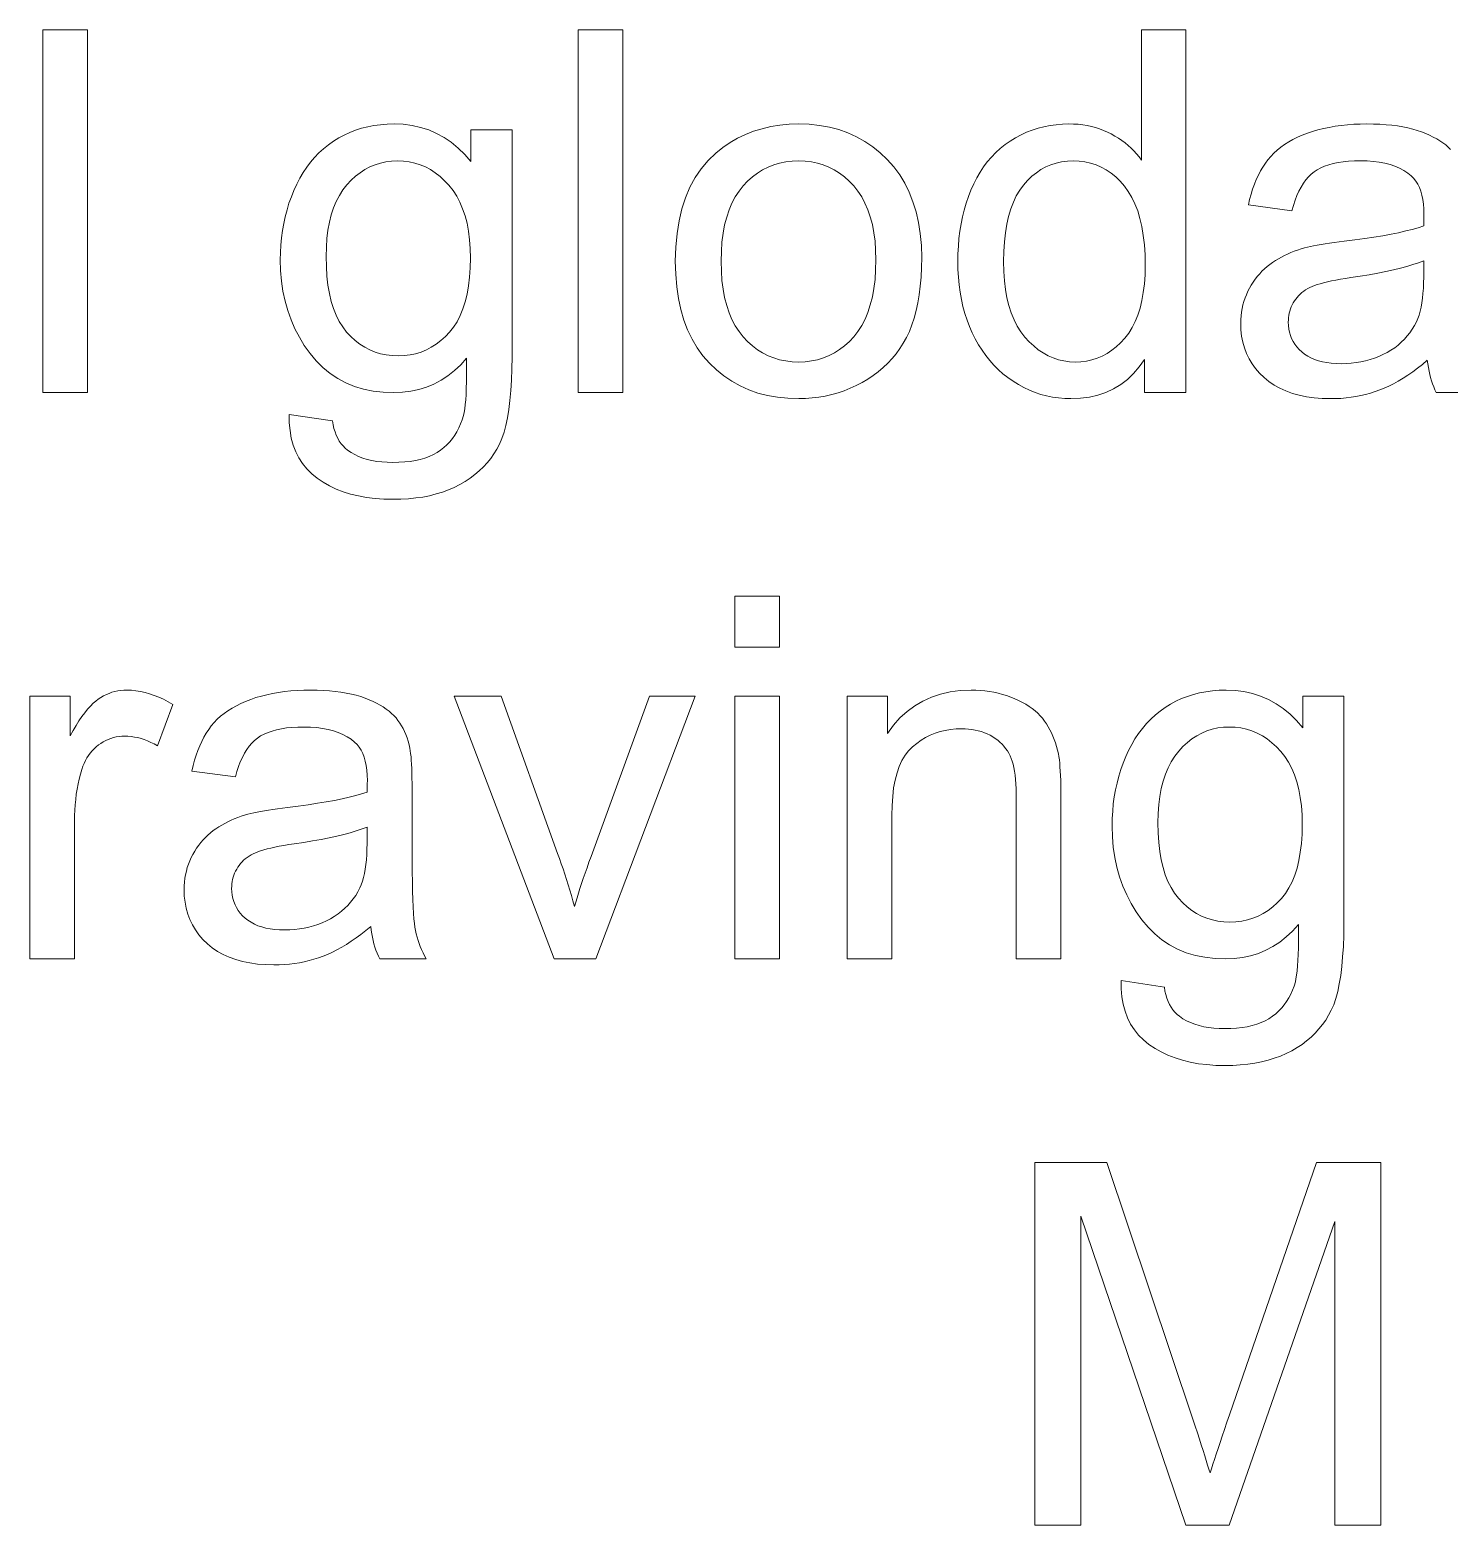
# Model space of a CAD drawing. Extents: x 0 to 594, y 0 to 521.
# Drawn here: x 220.97 to 232.7, y 84.53 to 96.89 of the extents above; entities that cross this region are included whole.
import ezdxf

# ---------------------------------------------------------------- set-up
doc = ezdxf.new("R2010")
doc.units = 0

msp = doc.modelspace()

# ---------------------------------------------------------------- linework, layer by layer
at = {"color": 7, "lineweight": 13}
for points in [[(221.078, 93.891), (221.078, 96.891), (221.446, 96.891), (221.446, 93.891)], [(225.504, 93.891), (225.504, 96.891), (225.873, 96.891), (225.873, 93.891)], [(230.184, 93.891), (230.184, 94.165), (230.141, 94.104), (230.094, 94.049), (230.043, 94), (229.988, 93.958), (229.929, 93.922), (229.866, 93.893), (229.8, 93.871), (229.729, 93.855), (229.655, 93.845), (229.577, 93.842), (229.525, 93.843), (229.474, 93.847), (229.424, 93.854), (229.375, 93.865), (229.327, 93.877), (229.28, 93.893), (229.233, 93.912), (229.188, 93.933), (229.143, 93.958), (229.099, 93.985), (229.056, 94.015), (229.015, 94.047), (228.977, 94.081), (228.94, 94.118), (228.905, 94.156), (228.873, 94.198), (228.842, 94.241), (228.813, 94.287), (228.786, 94.335), (228.761, 94.385), (228.738, 94.437), (228.718, 94.491), (228.7, 94.546), (228.684, 94.603), (228.671, 94.661), (228.66, 94.721), (228.652, 94.782), (228.646, 94.845), (228.643, 94.909), (228.641, 94.975), (228.642, 95.04), (228.646, 95.103), (228.651, 95.165), (228.659, 95.226), (228.668, 95.286), (228.68, 95.344), (228.694, 95.401), (228.711, 95.457), (228.729, 95.512), (228.75, 95.566), (228.773, 95.617), (228.798, 95.667), (228.825, 95.714), (228.854, 95.758), (228.885, 95.8), (228.919, 95.839), (228.955, 95.876), (228.993, 95.91), (229.033, 95.942), (229.075, 95.972), (229.119, 95.999), (229.164, 96.023), (229.21, 96.044), (229.257, 96.062), (229.305, 96.078), (229.354, 96.09), (229.404, 96.1), (229.455, 96.107), (229.507, 96.112), (229.56, 96.113), (229.599, 96.112), (229.637, 96.11), (229.674, 96.106), (229.71, 96.1), (229.746, 96.092), (229.78, 96.083), (229.814, 96.072), (229.847, 96.06), (229.879, 96.046), (229.91, 96.03), (229.94, 96.013), (229.969, 95.995), (229.997, 95.976), (230.024, 95.956), (230.049, 95.935), (230.074, 95.913), (230.097, 95.89), (230.119, 95.866), (230.14, 95.84), (230.16, 95.814), (230.16, 96.891), (230.526, 96.891), (230.526, 93.891)], [(223.114, 93.711), (223.472, 93.657), (223.477, 93.625), (223.484, 93.595), (223.493, 93.566), (223.503, 93.539), (223.515, 93.514), (223.528, 93.491), (223.543, 93.469), (223.559, 93.45), (223.577, 93.432), (223.597, 93.416), (223.625, 93.397), (223.656, 93.379), (223.688, 93.364), (223.723, 93.35), (223.759, 93.339), (223.798, 93.33), (223.838, 93.323), (223.881, 93.318), (223.925, 93.315), (223.971, 93.314), (224.021, 93.315), (224.069, 93.318), (224.114, 93.323), (224.157, 93.33), (224.198, 93.339), (224.236, 93.35), (224.272, 93.364), (224.306, 93.379), (224.337, 93.397), (224.366, 93.416), (224.393, 93.437), (224.418, 93.46), (224.442, 93.485), (224.463, 93.511), (224.483, 93.539), (224.501, 93.568), (224.517, 93.599), (224.531, 93.632), (224.544, 93.666), (224.555, 93.702), (224.56, 93.727), (224.565, 93.757), (224.569, 93.792), (224.573, 93.832), (224.576, 93.877), (224.578, 93.927), (224.58, 93.981), (224.581, 94.041), (224.581, 94.106), (224.581, 94.175), (224.532, 94.121), (224.48, 94.073), (224.426, 94.03), (224.369, 93.993), (224.31, 93.962), (224.249, 93.936), (224.185, 93.916), (224.119, 93.902), (224.051, 93.894), (223.98, 93.891), (223.892, 93.894), (223.809, 93.904), (223.729, 93.92), (223.654, 93.942), (223.582, 93.972), (223.515, 94.007), (223.452, 94.049), (223.392, 94.098), (223.337, 94.153), (223.286, 94.214), (223.239, 94.28), (223.198, 94.349), (223.161, 94.42), (223.129, 94.493), (223.102, 94.57), (223.08, 94.648), (223.062, 94.73), (223.05, 94.814), (223.043, 94.9), (223.04, 94.99), (223.042, 95.051), (223.045, 95.112), (223.051, 95.172), (223.058, 95.231), (223.069, 95.289), (223.081, 95.346), (223.096, 95.402), (223.112, 95.457), (223.132, 95.511), (223.153, 95.564), (223.176, 95.615), (223.202, 95.664), (223.23, 95.711), (223.259, 95.755), (223.291, 95.797), (223.324, 95.836), (223.36, 95.873), (223.398, 95.908), (223.438, 95.94), (223.479, 95.97), (223.523, 95.997), (223.568, 96.021), (223.614, 96.043), (223.662, 96.062), (223.712, 96.077), (223.763, 96.09), (223.815, 96.1), (223.869, 96.107), (223.925, 96.112), (223.982, 96.113), (224.057, 96.11), (224.13, 96.101), (224.2, 96.085), (224.268, 96.063), (224.333, 96.035), (224.395, 96.001), (224.454, 95.961), (224.511, 95.914), (224.565, 95.861), (224.616, 95.802), (224.616, 96.064), (224.956, 96.064), (224.956, 94.185), (224.955, 94.087), (224.952, 93.994), (224.946, 93.908), (224.939, 93.827), (224.93, 93.752), (224.919, 93.683), (224.905, 93.62), (224.89, 93.563), (224.872, 93.511), (224.852, 93.466), (224.831, 93.425), (224.806, 93.385), (224.78, 93.347), (224.75, 93.311), (224.719, 93.277), (224.685, 93.244), (224.649, 93.213), (224.61, 93.184), (224.569, 93.157), (224.525, 93.132), (224.479, 93.108), (224.431, 93.087), (224.381, 93.069), (224.329, 93.053), (224.275, 93.039), (224.219, 93.028), (224.161, 93.02), (224.1, 93.014), (224.038, 93.01), (223.974, 93.009), (223.897, 93.01), (223.824, 93.016), (223.754, 93.024), (223.686, 93.037), (223.622, 93.052), (223.561, 93.072), (223.502, 93.094), (223.447, 93.121), (223.395, 93.15), (223.345, 93.184), (223.3, 93.22), (223.259, 93.261), (223.224, 93.305), (223.193, 93.352), (223.168, 93.403), (223.147, 93.457), (223.131, 93.515), (223.121, 93.577), (223.115, 93.642)], [(226.306, 94.977), (226.31, 95.095), (226.32, 95.206), (226.337, 95.311), (226.36, 95.41), (226.39, 95.503), (226.427, 95.589), (226.471, 95.669), (226.521, 95.743), (226.578, 95.81), (226.642, 95.872), (226.699, 95.917), (226.759, 95.959), (226.821, 95.995), (226.886, 96.026), (226.953, 96.053), (227.023, 96.074), (227.095, 96.091), (227.169, 96.103), (227.246, 96.111), (227.326, 96.113), (227.413, 96.11), (227.498, 96.101), (227.58, 96.087), (227.658, 96.066), (227.733, 96.04), (227.804, 96.007), (227.873, 95.969), (227.938, 95.925), (228, 95.875), (228.058, 95.819), (228.112, 95.758), (228.161, 95.693), (228.203, 95.623), (228.24, 95.549), (228.271, 95.47), (228.297, 95.386), (228.317, 95.299), (228.331, 95.206), (228.34, 95.109), (228.343, 95.008), (228.341, 94.926), (228.338, 94.847), (228.331, 94.772), (228.322, 94.701), (228.311, 94.633), (228.297, 94.569), (228.281, 94.508), (228.262, 94.451), (228.241, 94.398), (228.217, 94.348), (228.19, 94.301), (228.162, 94.256), (228.131, 94.213), (228.098, 94.173), (228.062, 94.134), (228.024, 94.098), (227.984, 94.064), (227.942, 94.032), (227.897, 94.002), (227.85, 93.975), (227.802, 93.949), (227.752, 93.927), (227.702, 93.907), (227.651, 93.889), (227.599, 93.875), (227.546, 93.863), (227.492, 93.854), (227.438, 93.847), (227.382, 93.843), (227.326, 93.842), (227.236, 93.845), (227.15, 93.853), (227.067, 93.868), (226.988, 93.888), (226.913, 93.915), (226.841, 93.947), (226.772, 93.985), (226.707, 94.029), (226.646, 94.079), (226.588, 94.134), (226.534, 94.195), (226.486, 94.262), (226.444, 94.333), (226.408, 94.41), (226.377, 94.491), (226.351, 94.578), (226.332, 94.67), (226.318, 94.767), (226.309, 94.87)], [(223.419, 95.016), (223.421, 94.933), (223.426, 94.854), (223.434, 94.78), (223.446, 94.711), (223.461, 94.646), (223.48, 94.586), (223.502, 94.531), (223.528, 94.48), (223.557, 94.434), (223.589, 94.392), (223.624, 94.355), (223.66, 94.321), (223.698, 94.292), (223.738, 94.266), (223.78, 94.245), (223.824, 94.227), (223.869, 94.213), (223.916, 94.203), (223.964, 94.198), (224.014, 94.196), (224.064, 94.198), (224.113, 94.203), (224.159, 94.213), (224.204, 94.227), (224.248, 94.244), (224.289, 94.266), (224.33, 94.291), (224.368, 94.321), (224.405, 94.354), (224.44, 94.391), (224.473, 94.432), (224.502, 94.478), (224.528, 94.528), (224.55, 94.583), (224.569, 94.642), (224.584, 94.706), (224.597, 94.773), (224.605, 94.846), (224.61, 94.923), (224.612, 95.004), (224.61, 95.082), (224.605, 95.156), (224.596, 95.226), (224.584, 95.292), (224.568, 95.354), (224.548, 95.412), (224.525, 95.466), (224.499, 95.517), (224.469, 95.563), (224.435, 95.606), (224.399, 95.644), (224.361, 95.679), (224.322, 95.709), (224.282, 95.735), (224.24, 95.758), (224.196, 95.776), (224.152, 95.79), (224.105, 95.8), (224.058, 95.806), (224.008, 95.808), (223.96, 95.806), (223.913, 95.8), (223.868, 95.79), (223.824, 95.776), (223.781, 95.758), (223.74, 95.736), (223.701, 95.71), (223.663, 95.68), (223.626, 95.647), (223.591, 95.609), (223.558, 95.567), (223.529, 95.521), (223.503, 95.472), (223.481, 95.418), (223.462, 95.361), (223.446, 95.3), (223.434, 95.235), (223.426, 95.166), (223.421, 95.093)], [(226.685, 94.977), (226.687, 94.896), (226.692, 94.819), (226.701, 94.746), (226.714, 94.677), (226.731, 94.612), (226.751, 94.552), (226.774, 94.496), (226.802, 94.444), (226.833, 94.396), (226.867, 94.352), (226.904, 94.313), (226.944, 94.277), (226.985, 94.246), (227.028, 94.219), (227.073, 94.196), (227.12, 94.178), (227.168, 94.163), (227.219, 94.153), (227.271, 94.147), (227.326, 94.144), (227.379, 94.147), (227.432, 94.153), (227.482, 94.163), (227.53, 94.178), (227.577, 94.197), (227.621, 94.22), (227.664, 94.247), (227.705, 94.278), (227.745, 94.314), (227.782, 94.353), (227.816, 94.397), (227.847, 94.445), (227.875, 94.498), (227.898, 94.555), (227.918, 94.617), (227.935, 94.683), (227.948, 94.753), (227.957, 94.827), (227.962, 94.906), (227.964, 94.99), (227.962, 95.068), (227.957, 95.143), (227.947, 95.214), (227.935, 95.281), (227.918, 95.344), (227.898, 95.403), (227.874, 95.458), (227.847, 95.51), (227.816, 95.557), (227.781, 95.6), (227.743, 95.64), (227.704, 95.675), (227.663, 95.706), (227.62, 95.733), (227.575, 95.756), (227.529, 95.775), (227.481, 95.789), (227.431, 95.8), (227.379, 95.806), (227.326, 95.808), (227.271, 95.806), (227.219, 95.8), (227.168, 95.79), (227.12, 95.775), (227.073, 95.757), (227.028, 95.734), (226.985, 95.707), (226.944, 95.676), (226.904, 95.641), (226.867, 95.601), (226.833, 95.558), (226.802, 95.51), (226.774, 95.459), (226.751, 95.402), (226.731, 95.342), (226.714, 95.278), (226.701, 95.209), (226.692, 95.136), (226.687, 95.059)], [(229.02, 94.975), (229.022, 94.894), (229.027, 94.817), (229.036, 94.744), (229.048, 94.675), (229.064, 94.611), (229.083, 94.55), (229.106, 94.494), (229.133, 94.442), (229.162, 94.395), (229.196, 94.351), (229.232, 94.312), (229.269, 94.277), (229.307, 94.246), (229.347, 94.219), (229.388, 94.196), (229.43, 94.178), (229.473, 94.163), (229.518, 94.153), (229.564, 94.147), (229.611, 94.144), (229.659, 94.146), (229.705, 94.152), (229.75, 94.162), (229.793, 94.176), (229.835, 94.194), (229.875, 94.216), (229.914, 94.241), (229.951, 94.271), (229.987, 94.304), (230.022, 94.342), (230.054, 94.384), (230.082, 94.429), (230.108, 94.479), (230.13, 94.533), (230.148, 94.591), (230.163, 94.654), (230.175, 94.72), (230.184, 94.791), (230.189, 94.866), (230.19, 94.945), (230.189, 95.031), (230.184, 95.114), (230.175, 95.191), (230.163, 95.264), (230.147, 95.331), (230.129, 95.394), (230.106, 95.453), (230.08, 95.506), (230.051, 95.555), (230.019, 95.599), (229.983, 95.639), (229.947, 95.675), (229.908, 95.706), (229.868, 95.733), (229.827, 95.756), (229.784, 95.775), (229.739, 95.789), (229.692, 95.8), (229.644, 95.806), (229.595, 95.808), (229.547, 95.806), (229.5, 95.8), (229.455, 95.79), (229.411, 95.776), (229.37, 95.758), (229.329, 95.736), (229.291, 95.71), (229.254, 95.68), (229.218, 95.646), (229.185, 95.608), (229.153, 95.565), (229.125, 95.518), (229.101, 95.466), (229.079, 95.41), (229.061, 95.349), (229.046, 95.284), (229.035, 95.214), (229.027, 95.139), (229.022, 95.059)], [(232.493, 94.981), (232.451, 94.965), (232.404, 94.95), (232.354, 94.935), (232.3, 94.92), (232.242, 94.906), (232.18, 94.892), (232.114, 94.879), (232.043, 94.866), (231.969, 94.854), (231.891, 94.842), (231.847, 94.836), (231.805, 94.829), (231.767, 94.822), (231.731, 94.815), (231.697, 94.807), (231.666, 94.8), (231.638, 94.792), (231.613, 94.785), (231.59, 94.777), (231.57, 94.769), (231.551, 94.76), (231.534, 94.751), (231.517, 94.741), (231.501, 94.73), (231.486, 94.718), (231.472, 94.706), (231.459, 94.693), (231.447, 94.679), (231.435, 94.664), (231.424, 94.649), (231.415, 94.633), (231.406, 94.617), (231.398, 94.6), (231.392, 94.583), (231.386, 94.566), (231.381, 94.548), (231.378, 94.53), (231.375, 94.512), (231.374, 94.493), (231.373, 94.474), (231.374, 94.445), (231.378, 94.417), (231.383, 94.39), (231.391, 94.364), (231.401, 94.339), (231.413, 94.315), (231.428, 94.292), (231.445, 94.27), (231.464, 94.249), (231.485, 94.228), (231.508, 94.21), (231.534, 94.193), (231.561, 94.178), (231.591, 94.166), (231.622, 94.155), (231.656, 94.146), (231.692, 94.139), (231.729, 94.134), (231.769, 94.131), (231.811, 94.13), (231.853, 94.131), (231.894, 94.134), (231.935, 94.139), (231.974, 94.145), (232.012, 94.153), (232.05, 94.164), (232.086, 94.176), (232.122, 94.19), (232.156, 94.206), (232.19, 94.223), (232.222, 94.243), (232.253, 94.263), (232.281, 94.285), (232.308, 94.309), (232.334, 94.334), (232.357, 94.36), (232.379, 94.387), (232.399, 94.416), (232.417, 94.446), (232.433, 94.478), (232.445, 94.504), (232.455, 94.533), (232.464, 94.564), (232.471, 94.597), (232.478, 94.633), (232.483, 94.671), (232.487, 94.711), (232.49, 94.754), (232.492, 94.799), (232.493, 94.846)], [(226.799, 91.785), (226.799, 92.209), (227.167, 92.209), (227.167, 91.785)], [(220.97, 89.209), (220.97, 91.382), (221.302, 91.382), (221.302, 91.052), (221.327, 91.097), (221.352, 91.139), (221.376, 91.177), (221.4, 91.212), (221.424, 91.244), (221.447, 91.273), (221.47, 91.299), (221.493, 91.322), (221.515, 91.341), (221.536, 91.357), (221.558, 91.371), (221.58, 91.384), (221.603, 91.395), (221.626, 91.404), (221.649, 91.413), (221.673, 91.419), (221.697, 91.424), (221.722, 91.428), (221.747, 91.43), (221.773, 91.431), (221.81, 91.43), (221.847, 91.426), (221.885, 91.42), (221.923, 91.412), (221.96, 91.401), (221.998, 91.388), (222.036, 91.373), (222.075, 91.355), (222.113, 91.335), (222.151, 91.312), (222.024, 90.971), (221.997, 90.986), (221.97, 90.999), (221.943, 91.011), (221.916, 91.022), (221.889, 91.03), (221.862, 91.038), (221.835, 91.043), (221.808, 91.047), (221.781, 91.05), (221.754, 91.05), (221.73, 91.05), (221.707, 91.047), (221.684, 91.044), (221.662, 91.039), (221.64, 91.032), (221.618, 91.024), (221.597, 91.015), (221.577, 91.004), (221.557, 90.991), (221.537, 90.978), (221.519, 90.963), (221.501, 90.946), (221.485, 90.929), (221.469, 90.911), (221.455, 90.891), (221.442, 90.87), (221.43, 90.848), (221.419, 90.825), (221.409, 90.801), (221.4, 90.776), (221.389, 90.736), (221.378, 90.696), (221.369, 90.655), (221.361, 90.613), (221.354, 90.57), (221.349, 90.527), (221.344, 90.483), (221.341, 90.438), (221.339, 90.393), (221.339, 90.346), (221.339, 89.209)], [(223.788, 89.477), (223.748, 89.443), (223.707, 89.411), (223.667, 89.382), (223.627, 89.354), (223.588, 89.328), (223.548, 89.305), (223.509, 89.283), (223.471, 89.264), (223.432, 89.246), (223.394, 89.231), (223.356, 89.217), (223.318, 89.205), (223.278, 89.195), (223.239, 89.185), (223.198, 89.177), (223.157, 89.171), (223.116, 89.166), (223.074, 89.162), (223.031, 89.16), (222.988, 89.159), (222.918, 89.161), (222.852, 89.166), (222.788, 89.175), (222.728, 89.187), (222.672, 89.203), (222.618, 89.222), (222.568, 89.245), (222.521, 89.271), (222.478, 89.301), (222.438, 89.334), (222.401, 89.37), (222.368, 89.408), (222.34, 89.448), (222.315, 89.49), (222.293, 89.534), (222.276, 89.579), (222.263, 89.627), (222.253, 89.677), (222.247, 89.728), (222.245, 89.782), (222.246, 89.813), (222.248, 89.844), (222.252, 89.875), (222.257, 89.905), (222.264, 89.934), (222.271, 89.963), (222.281, 89.992), (222.292, 90.019), (222.304, 90.047), (222.318, 90.073), (222.333, 90.099), (222.349, 90.124), (222.366, 90.148), (222.383, 90.17), (222.402, 90.192), (222.421, 90.213), (222.442, 90.232), (222.463, 90.251), (222.485, 90.269), (222.508, 90.285), (222.532, 90.301), (222.557, 90.315), (222.582, 90.329), (222.607, 90.343), (222.633, 90.355), (222.66, 90.367), (222.688, 90.378), (222.716, 90.388), (222.744, 90.397), (222.773, 90.406), (222.796, 90.411), (222.821, 90.417), (222.848, 90.423), (222.878, 90.428), (222.909, 90.434), (222.943, 90.439), (222.979, 90.445), (223.018, 90.45), (223.058, 90.456), (223.101, 90.461), (223.188, 90.472), (223.27, 90.483), (223.347, 90.495), (223.42, 90.507), (223.488, 90.519), (223.551, 90.532), (223.61, 90.545), (223.664, 90.559), (223.713, 90.573), (223.758, 90.588), (223.758, 90.602), (223.758, 90.616), (223.759, 90.628), (223.759, 90.64), (223.759, 90.65), (223.759, 90.659), (223.759, 90.667), (223.76, 90.674), (223.76, 90.679), (223.76, 90.684), (223.759, 90.728), (223.755, 90.769), (223.75, 90.807), (223.743, 90.843), (223.734, 90.876), (223.722, 90.906), (223.709, 90.934), (223.693, 90.959), (223.675, 90.981), (223.655, 91.001), (223.626, 91.025), (223.593, 91.046), (223.558, 91.065), (223.52, 91.081), (223.48, 91.095), (223.437, 91.106), (223.39, 91.115), (223.342, 91.121), (223.29, 91.125), (223.236, 91.126), (223.185, 91.125), (223.137, 91.122), (223.092, 91.118), (223.05, 91.111), (223.01, 91.103), (222.973, 91.093), (222.939, 91.081), (222.907, 91.068), (222.878, 91.052), (222.852, 91.035), (222.828, 91.015), (222.805, 90.993), (222.784, 90.968), (222.763, 90.94), (222.744, 90.909), (222.727, 90.875), (222.71, 90.839), (222.695, 90.8), (222.681, 90.758), (222.669, 90.713), (222.309, 90.762), (222.319, 90.807), (222.331, 90.851), (222.344, 90.893), (222.358, 90.933), (222.374, 90.971), (222.391, 91.007), (222.409, 91.042), (222.428, 91.075), (222.449, 91.106), (222.47, 91.135), (222.494, 91.163), (222.519, 91.19), (222.547, 91.215), (222.577, 91.239), (222.608, 91.261), (222.642, 91.282), (222.677, 91.302), (222.715, 91.321), (222.754, 91.338), (222.796, 91.354), (222.839, 91.369), (222.884, 91.382), (222.93, 91.393), (222.977, 91.403), (223.026, 91.412), (223.076, 91.419), (223.127, 91.424), (223.18, 91.428), (223.234, 91.43), (223.289, 91.431), (223.344, 91.43), (223.396, 91.428), (223.447, 91.425), (223.495, 91.42), (223.541, 91.415), (223.585, 91.407), (223.628, 91.399), (223.668, 91.389), (223.705, 91.378), (223.741, 91.365), (223.775, 91.352), (223.807, 91.338), (223.837, 91.323), (223.866, 91.308), (223.892, 91.292), (223.917, 91.275), (223.94, 91.257), (223.961, 91.239), (223.98, 91.22), (223.997, 91.201), (224.013, 91.18), (224.028, 91.159), (224.042, 91.136), (224.055, 91.113), (224.067, 91.088), (224.078, 91.063), (224.088, 91.036), (224.097, 91.009), (224.105, 90.98), (224.112, 90.95), (224.115, 90.93), (224.118, 90.906), (224.121, 90.88), (224.123, 90.851), (224.125, 90.818), (224.127, 90.783), (224.128, 90.744), (224.129, 90.703), (224.13, 90.658), (224.13, 90.61), (224.13, 90.119), (224.13, 90.02), (224.131, 89.929), (224.132, 89.845), (224.134, 89.769), (224.136, 89.7), (224.139, 89.639), (224.142, 89.585), (224.145, 89.539), (224.149, 89.5), (224.154, 89.47), (224.159, 89.442), (224.165, 89.416), (224.172, 89.389), (224.18, 89.362), (224.189, 89.336), (224.198, 89.31), (224.209, 89.285), (224.221, 89.259), (224.233, 89.234), (224.247, 89.209), (223.862, 89.209), (223.851, 89.232), (223.841, 89.256), (223.831, 89.281), (223.823, 89.306), (223.815, 89.333), (223.808, 89.36), (223.802, 89.388), (223.797, 89.417), (223.792, 89.446)], [(225.305, 89.209), (224.478, 91.382), (224.867, 91.382), (225.333, 90.08), (225.348, 90.038), (225.363, 89.995), (225.378, 89.952), (225.392, 89.909), (225.406, 89.865), (225.42, 89.822), (225.433, 89.777), (225.447, 89.733), (225.46, 89.688), (225.473, 89.642), (225.483, 89.677), (225.494, 89.714), (225.505, 89.752), (225.518, 89.791), (225.531, 89.832), (225.545, 89.874), (225.56, 89.917), (225.576, 89.962), (225.592, 90.008), (225.61, 90.056), (226.093, 91.382), (226.471, 91.382), (225.648, 89.209)], [(226.799, 89.209), (226.799, 91.382), (227.167, 91.382), (227.167, 89.209)], [(227.728, 89.209), (227.728, 91.382), (228.059, 91.382), (228.059, 91.073), (228.109, 91.141), (228.163, 91.202), (228.222, 91.255), (228.285, 91.302), (228.352, 91.341), (228.423, 91.374), (228.499, 91.399), (228.578, 91.417), (228.662, 91.427), (228.751, 91.431), (228.79, 91.43), (228.828, 91.428), (228.866, 91.425), (228.903, 91.42), (228.939, 91.413), (228.975, 91.406), (229.01, 91.396), (229.045, 91.386), (229.079, 91.374), (229.112, 91.36), (229.144, 91.346), (229.175, 91.33), (229.203, 91.314), (229.231, 91.297), (229.256, 91.279), (229.28, 91.26), (229.302, 91.24), (229.323, 91.219), (229.341, 91.198), (229.359, 91.175), (229.374, 91.152), (229.389, 91.128), (229.403, 91.103), (229.416, 91.077), (229.428, 91.05), (229.439, 91.022), (229.449, 90.994), (229.458, 90.964), (229.466, 90.934), (229.473, 90.903), (229.477, 90.881), (229.481, 90.856), (229.484, 90.828), (229.486, 90.797), (229.489, 90.762), (229.49, 90.725), (229.492, 90.685), (229.493, 90.641), (229.493, 90.595), (229.494, 90.545), (229.494, 89.209), (229.125, 89.209), (229.125, 90.531), (229.125, 90.574), (229.124, 90.616), (229.121, 90.655), (229.118, 90.692), (229.115, 90.727), (229.11, 90.76), (229.104, 90.79), (229.098, 90.818), (229.09, 90.844), (229.082, 90.867), (229.073, 90.889), (229.062, 90.91), (229.051, 90.93), (229.037, 90.949), (229.023, 90.967), (229.007, 90.985), (228.99, 91.001), (228.971, 91.017), (228.951, 91.031), (228.93, 91.045), (228.908, 91.058), (228.885, 91.069), (228.861, 91.079), (228.836, 91.088), (228.811, 91.095), (228.785, 91.101), (228.758, 91.106), (228.73, 91.109), (228.702, 91.111), (228.673, 91.112), (228.627, 91.11), (228.581, 91.106), (228.538, 91.098), (228.495, 91.088), (228.454, 91.074), (228.414, 91.058), (228.375, 91.039), (228.338, 91.016), (228.302, 90.991), (228.267, 90.962), (228.234, 90.93), (228.205, 90.892), (228.18, 90.849), (228.157, 90.8), (228.139, 90.746), (228.123, 90.687), (228.111, 90.622), (228.103, 90.552), (228.098, 90.476), (228.096, 90.395), (228.096, 89.209)], [(229.991, 89.029), (230.349, 88.975), (230.354, 88.943), (230.361, 88.913), (230.37, 88.884), (230.38, 88.857), (230.391, 88.832), (230.405, 88.809), (230.42, 88.787), (230.436, 88.768), (230.454, 88.75), (230.474, 88.734), (230.502, 88.714), (230.533, 88.697), (230.565, 88.682), (230.6, 88.668), (230.636, 88.657), (230.674, 88.648), (230.715, 88.641), (230.757, 88.636), (230.802, 88.633), (230.848, 88.632), (230.898, 88.633), (230.946, 88.636), (230.991, 88.641), (231.034, 88.648), (231.075, 88.657), (231.113, 88.668), (231.149, 88.682), (231.183, 88.697), (231.214, 88.714), (231.243, 88.734), (231.27, 88.755), (231.295, 88.778), (231.319, 88.803), (231.34, 88.829), (231.36, 88.857), (231.378, 88.886), (231.394, 88.917), (231.408, 88.95), (231.421, 88.984), (231.432, 89.02), (231.437, 89.045), (231.442, 89.075), (231.446, 89.11), (231.45, 89.15), (231.453, 89.195), (231.455, 89.245), (231.457, 89.299), (231.458, 89.359), (231.458, 89.423), (231.458, 89.493), (231.409, 89.439), (231.357, 89.391), (231.303, 89.348), (231.246, 89.311), (231.187, 89.28), (231.126, 89.254), (231.062, 89.234), (230.996, 89.22), (230.927, 89.211), (230.857, 89.209), (230.769, 89.212), (230.685, 89.222), (230.606, 89.238), (230.53, 89.26), (230.459, 89.289), (230.392, 89.325), (230.328, 89.367), (230.269, 89.416), (230.214, 89.47), (230.163, 89.532), (230.116, 89.598), (230.074, 89.666), (230.038, 89.738), (230.006, 89.811), (229.979, 89.887), (229.957, 89.966), (229.939, 90.048), (229.927, 90.132), (229.92, 90.218), (229.917, 90.307), (229.918, 90.369), (229.922, 90.43), (229.927, 90.49), (229.935, 90.549), (229.945, 90.607), (229.958, 90.663), (229.972, 90.719), (229.989, 90.774), (230.008, 90.828), (230.03, 90.882), (230.053, 90.933), (230.079, 90.982), (230.106, 91.029), (230.136, 91.073), (230.168, 91.115), (230.201, 91.154), (230.237, 91.191), (230.275, 91.226), (230.314, 91.258), (230.356, 91.288), (230.4, 91.315), (230.445, 91.339), (230.491, 91.361), (230.539, 91.379), (230.589, 91.395), (230.64, 91.408), (230.692, 91.418), (230.746, 91.425), (230.802, 91.43), (230.859, 91.431), (230.934, 91.428), (231.007, 91.419), (231.077, 91.403), (231.145, 91.381), (231.21, 91.353), (231.272, 91.319), (231.331, 91.279), (231.388, 91.232), (231.442, 91.179), (231.493, 91.12), (231.493, 91.382), (231.833, 91.382), (231.833, 89.503), (231.832, 89.405), (231.829, 89.312), (231.823, 89.225), (231.816, 89.145), (231.807, 89.07), (231.795, 89.001), (231.782, 88.938), (231.767, 88.881), (231.749, 88.829), (231.729, 88.784), (231.707, 88.742), (231.683, 88.703), (231.656, 88.665), (231.627, 88.629), (231.596, 88.594), (231.562, 88.562), (231.525, 88.531), (231.487, 88.502), (231.446, 88.475), (231.402, 88.449), (231.356, 88.426), (231.308, 88.405), (231.258, 88.387), (231.206, 88.371), (231.152, 88.357), (231.096, 88.346), (231.038, 88.338), (230.977, 88.332), (230.915, 88.328), (230.85, 88.327), (230.774, 88.328), (230.701, 88.334), (230.631, 88.342), (230.563, 88.355), (230.499, 88.37), (230.438, 88.39), (230.379, 88.412), (230.324, 88.439), (230.272, 88.468), (230.222, 88.502), (230.177, 88.538), (230.136, 88.579), (230.101, 88.622), (230.07, 88.67), (230.045, 88.721), (230.024, 88.775), (230.008, 88.833), (229.998, 88.895), (229.992, 88.96)], [(230.296, 90.334), (230.298, 90.251), (230.303, 90.172), (230.311, 90.098), (230.323, 90.029), (230.338, 89.964), (230.357, 89.904), (230.379, 89.849), (230.405, 89.798), (230.433, 89.752), (230.466, 89.71), (230.501, 89.673), (230.537, 89.639), (230.575, 89.61), (230.615, 89.584), (230.657, 89.563), (230.7, 89.545), (230.746, 89.531), (230.792, 89.521), (230.841, 89.515), (230.891, 89.513), (230.941, 89.515), (230.99, 89.521), (231.036, 89.531), (231.081, 89.545), (231.125, 89.562), (231.166, 89.584), (231.206, 89.609), (231.245, 89.639), (231.282, 89.672), (231.317, 89.709), (231.35, 89.75), (231.379, 89.796), (231.405, 89.846), (231.427, 89.901), (231.446, 89.96), (231.461, 90.023), (231.473, 90.091), (231.482, 90.164), (231.487, 90.241), (231.489, 90.322), (231.487, 90.4), (231.482, 90.474), (231.473, 90.544), (231.461, 90.61), (231.445, 90.672), (231.425, 90.73), (231.402, 90.784), (231.376, 90.835), (231.345, 90.881), (231.312, 90.923), (231.276, 90.962), (231.238, 90.996), (231.199, 91.027), (231.159, 91.053), (231.117, 91.075), (231.073, 91.094), (231.028, 91.108), (230.982, 91.118), (230.934, 91.124), (230.885, 91.126), (230.837, 91.124), (230.79, 91.118), (230.744, 91.108), (230.701, 91.094), (230.658, 91.076), (230.617, 91.054), (230.577, 91.028), (230.539, 90.998), (230.503, 90.964), (230.468, 90.927), (230.435, 90.885), (230.406, 90.839), (230.38, 90.789), (230.358, 90.736), (230.339, 90.679), (230.323, 90.617), (230.311, 90.552), (230.303, 90.484), (230.298, 90.411)], [(223.758, 90.299), (223.716, 90.283), (223.669, 90.268), (223.619, 90.252), (223.565, 90.238), (223.507, 90.224), (223.445, 90.21), (223.379, 90.197), (223.308, 90.184), (223.234, 90.172), (223.156, 90.16), (223.112, 90.154), (223.07, 90.147), (223.032, 90.14), (222.996, 90.133), (222.962, 90.125), (222.931, 90.118), (222.903, 90.11), (222.878, 90.103), (222.855, 90.095), (222.835, 90.086), (222.816, 90.078), (222.799, 90.069), (222.782, 90.059), (222.766, 90.048), (222.751, 90.036), (222.737, 90.024), (222.724, 90.011), (222.712, 89.997), (222.7, 89.982), (222.689, 89.967), (222.68, 89.951), (222.671, 89.935), (222.663, 89.918), (222.657, 89.901), (222.651, 89.884), (222.646, 89.866), (222.643, 89.848), (222.64, 89.83), (222.639, 89.811), (222.638, 89.792), (222.639, 89.763), (222.643, 89.735), (222.648, 89.708), (222.656, 89.682), (222.666, 89.657), (222.678, 89.633), (222.693, 89.61), (222.71, 89.587), (222.729, 89.566), (222.75, 89.546), (222.773, 89.528), (222.799, 89.511), (222.826, 89.496), (222.856, 89.483), (222.887, 89.473), (222.921, 89.464), (222.957, 89.457), (222.994, 89.452), (223.034, 89.449), (223.076, 89.448), (223.118, 89.449), (223.159, 89.452), (223.2, 89.456), (223.239, 89.463), (223.277, 89.471), (223.315, 89.482), (223.351, 89.494), (223.387, 89.508), (223.421, 89.523), (223.455, 89.541), (223.487, 89.56), (223.518, 89.581), (223.546, 89.603), (223.573, 89.627), (223.599, 89.651), (223.622, 89.678), (223.644, 89.705), (223.664, 89.734), (223.682, 89.764), (223.698, 89.796), (223.71, 89.822), (223.72, 89.851), (223.729, 89.881), (223.736, 89.915), (223.743, 89.95), (223.748, 89.988), (223.752, 90.029), (223.755, 90.072), (223.757, 90.117), (223.758, 90.164)], [(229.277, 84.526), (229.277, 87.526), (229.874, 87.526), (230.584, 85.402), (230.603, 85.344), (230.622, 85.29), (230.639, 85.238), (230.654, 85.189), (230.669, 85.143), (230.683, 85.1), (230.696, 85.06), (230.707, 85.023), (230.718, 84.989), (230.728, 84.958), (230.738, 84.993), (230.75, 85.03), (230.763, 85.07), (230.778, 85.114), (230.793, 85.16), (230.81, 85.21), (230.827, 85.263), (230.846, 85.318), (230.866, 85.377), (230.887, 85.439), (231.606, 87.526), (232.14, 87.526), (232.14, 84.526), (231.757, 84.526), (231.757, 87.037), (230.885, 84.526), (230.527, 84.526), (229.659, 87.08), (229.659, 84.526)]]:
    msp.add_lwpolyline(points, close=True, dxfattribs=at)
msp.add_lwpolyline([(232.982, 93.891), (232.597, 93.891), (232.586, 93.914), (232.576, 93.938), (232.566, 93.963), (232.558, 93.989), (232.55, 94.015), (232.543, 94.042), (232.537, 94.07), (232.532, 94.099), (232.527, 94.128), (232.523, 94.159), (232.483, 94.125), (232.442, 94.093), (232.402, 94.064), (232.362, 94.036), (232.323, 94.01), (232.283, 93.987), (232.244, 93.965), (232.206, 93.946), (232.167, 93.929), (232.129, 93.913), (232.091, 93.9), (232.053, 93.887), (232.013, 93.877), (231.974, 93.867), (231.933, 93.86), (231.892, 93.853), (231.851, 93.848), (231.809, 93.844), (231.766, 93.842), (231.723, 93.842), (231.653, 93.843), (231.587, 93.849), (231.523, 93.857), (231.463, 93.87), (231.407, 93.885), (231.353, 93.905), (231.303, 93.927), (231.256, 93.954), (231.213, 93.983), (231.173, 94.017), (231.136, 94.053), (231.103, 94.09), (231.075, 94.13), (231.05, 94.172), (231.028, 94.216), (231.011, 94.262), (230.998, 94.309), (230.988, 94.359), (230.982, 94.41), (230.98, 94.464), (230.981, 94.495), (230.983, 94.526), (230.987, 94.557), (230.992, 94.587), (230.999, 94.616), (231.007, 94.645), (231.016, 94.674), (231.027, 94.701), (231.039, 94.729), (231.053, 94.755), (231.068, 94.781), (231.084, 94.806), (231.101, 94.83), (231.118, 94.853), (231.137, 94.874), (231.156, 94.895), (231.177, 94.915), (231.198, 94.933), (231.22, 94.951), (231.243, 94.967), (231.267, 94.983), (231.292, 94.997), (231.317, 95.011), (231.342, 95.025), (231.368, 95.037), (231.395, 95.049), (231.423, 95.06), (231.451, 95.07), (231.479, 95.079), (231.508, 95.088), (231.531, 95.094), (231.556, 95.099), (231.583, 95.105), (231.613, 95.11), (231.644, 95.116), (231.678, 95.121), (231.714, 95.127), (231.753, 95.132), (231.793, 95.138), (231.836, 95.143), (231.923, 95.154), (232.005, 95.165), (232.082, 95.177), (232.155, 95.189), (232.223, 95.201), (232.286, 95.214), (232.345, 95.228), (232.399, 95.241), (232.448, 95.255), (232.493, 95.27), (232.493, 95.285), (232.493, 95.298), (232.494, 95.31), (232.494, 95.322), (232.494, 95.332), (232.494, 95.341), (232.494, 95.349), (232.495, 95.356), (232.495, 95.362), (232.495, 95.366), (232.494, 95.41), (232.49, 95.451), (232.485, 95.489), (232.478, 95.525), (232.469, 95.558), (232.457, 95.588), (232.444, 95.616), (232.428, 95.641), (232.41, 95.664), (232.39, 95.683), (232.361, 95.707), (232.328, 95.728), (232.293, 95.747), (232.255, 95.763), (232.215, 95.777), (232.172, 95.788), (232.125, 95.797), (232.077, 95.803), (232.025, 95.807), (231.971, 95.808), (231.92, 95.807), (231.872, 95.805), (231.827, 95.8), (231.785, 95.794), (231.745, 95.785), (231.708, 95.775), (231.674, 95.764), (231.642, 95.75), (231.613, 95.734), (231.587, 95.717), (231.563, 95.698), (231.54, 95.675), (231.519, 95.65), (231.498, 95.622), (231.479, 95.591), (231.462, 95.557), (231.445, 95.521), (231.43, 95.482), (231.416, 95.44), (231.404, 95.395), (231.044, 95.444), (231.054, 95.489), (231.066, 95.533), (231.079, 95.575), (231.093, 95.615), (231.109, 95.653), (231.126, 95.689), (231.144, 95.724), (231.163, 95.757), (231.184, 95.788), (231.205, 95.817), (231.229, 95.845), (231.254, 95.872), (231.282, 95.897), (231.312, 95.921), (231.343, 95.943), (231.377, 95.964), (231.412, 95.984), (231.45, 96.003), (231.489, 96.02), (231.531, 96.036), (231.574, 96.051), (231.619, 96.064), (231.665, 96.075), (231.712, 96.085), (231.761, 96.094), (231.811, 96.101), (231.862, 96.106), (231.915, 96.11), (231.969, 96.112), (232.024, 96.113), (232.079, 96.112), (232.131, 96.11), (232.182, 96.107), (232.23, 96.103), (232.276, 96.097), (232.32, 96.09), (232.362, 96.081), (232.402, 96.071), (232.44, 96.06), (232.476, 96.048), (232.51, 96.034), (232.542, 96.02), (232.572, 96.005), (232.601, 95.99), (232.627, 95.974), (232.652, 95.957), (232.675, 95.939), (232.696, 95.921), (232.715, 95.902)], dxfattribs=at)

doc.saveas('drawing.dxf')
